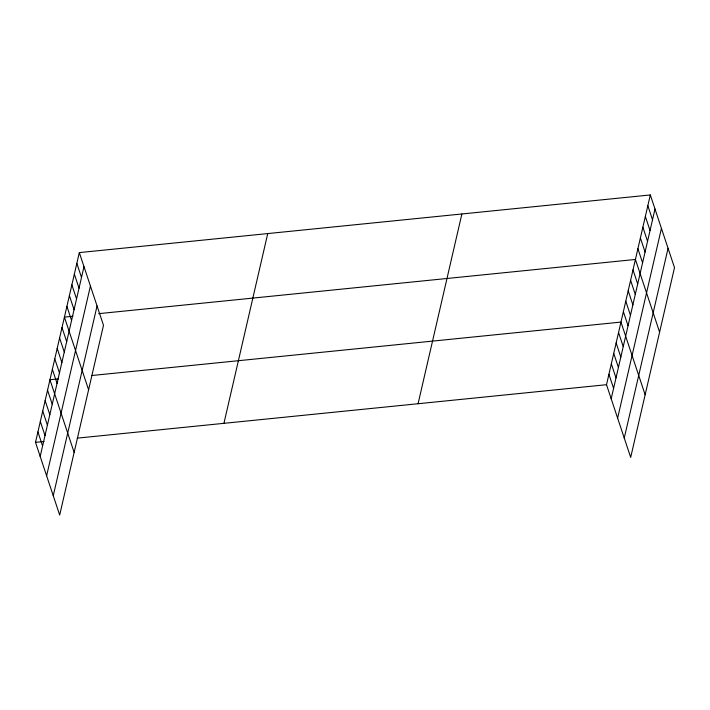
<?xml version="1.0" encoding="UTF-8"?>
<svg xmlns="http://www.w3.org/2000/svg" width="710" height="710" viewBox="0 0 710 710"><rect width="100%" height="100%" fill="white"/><g stroke="black" fill="none" stroke-linecap="round" stroke-linejoin="round"><path stroke-width="1.06" d="M79.316 252.6L103.491 325.295L59.684 515.052L35.5 442.357L79.316 252.6L650.316 194.948L674.5 267.643L630.684 457.4L606.509 384.705L650.316 194.948M40.186 456.432L83.993 266.676M46.62 475.78L90.427 286.015M53.25 495.704L97.057 305.948M223.934 423.337L267.741 233.572M418.075 403.733L461.882 213.967M611.186 398.78L655.002 209.024M617.62 418.128L661.436 228.363M624.25 438.061L668.066 248.296M72.979 316.252L64.415 317.113L88.599 389.808M98.681 313.66L635.423 259.461L659.608 332.165M58.522 378.874L49.957 379.735L74.142 452.43M91.714 375.519L620.966 322.083L645.141 394.778M35.5 442.357L44.064 441.496M77.257 438.141L606.509 384.705M647.831 205.696L652.517 219.772M645.354 216.452L650.032 230.528M642.87 227.209L647.555 241.276M640.384 237.957L645.071 252.032M637.899 248.713L642.585 262.789M633.009 269.898L637.695 283.973M630.604 280.335L635.281 294.41M628.19 290.772L632.876 304.847M625.785 301.209L630.462 315.284M623.371 311.646L628.057 325.721M618.552 332.52L623.238 346.595M616.147 342.957L620.824 357.032M613.733 353.394L618.419 367.469M611.328 363.831L616.005 377.906M608.914 374.268L613.6 388.343M76.831 263.348L81.508 277.424M74.346 274.104L79.032 288.18M71.861 284.861L76.547 298.928M69.385 295.608L74.062 309.684M66.9 306.365L71.577 320.441M62.01 327.55L66.687 341.625M59.596 337.987L64.282 352.062M57.19 348.424L61.868 362.499M54.776 358.861L59.462 372.936M52.371 369.298L57.048 383.373M47.552 390.172L52.229 404.247M45.138 400.609L49.824 414.684M42.733 411.046L47.41 425.121M40.319 421.483L45.005 435.558M37.914 431.92L42.591 445.995"/></g></svg>
